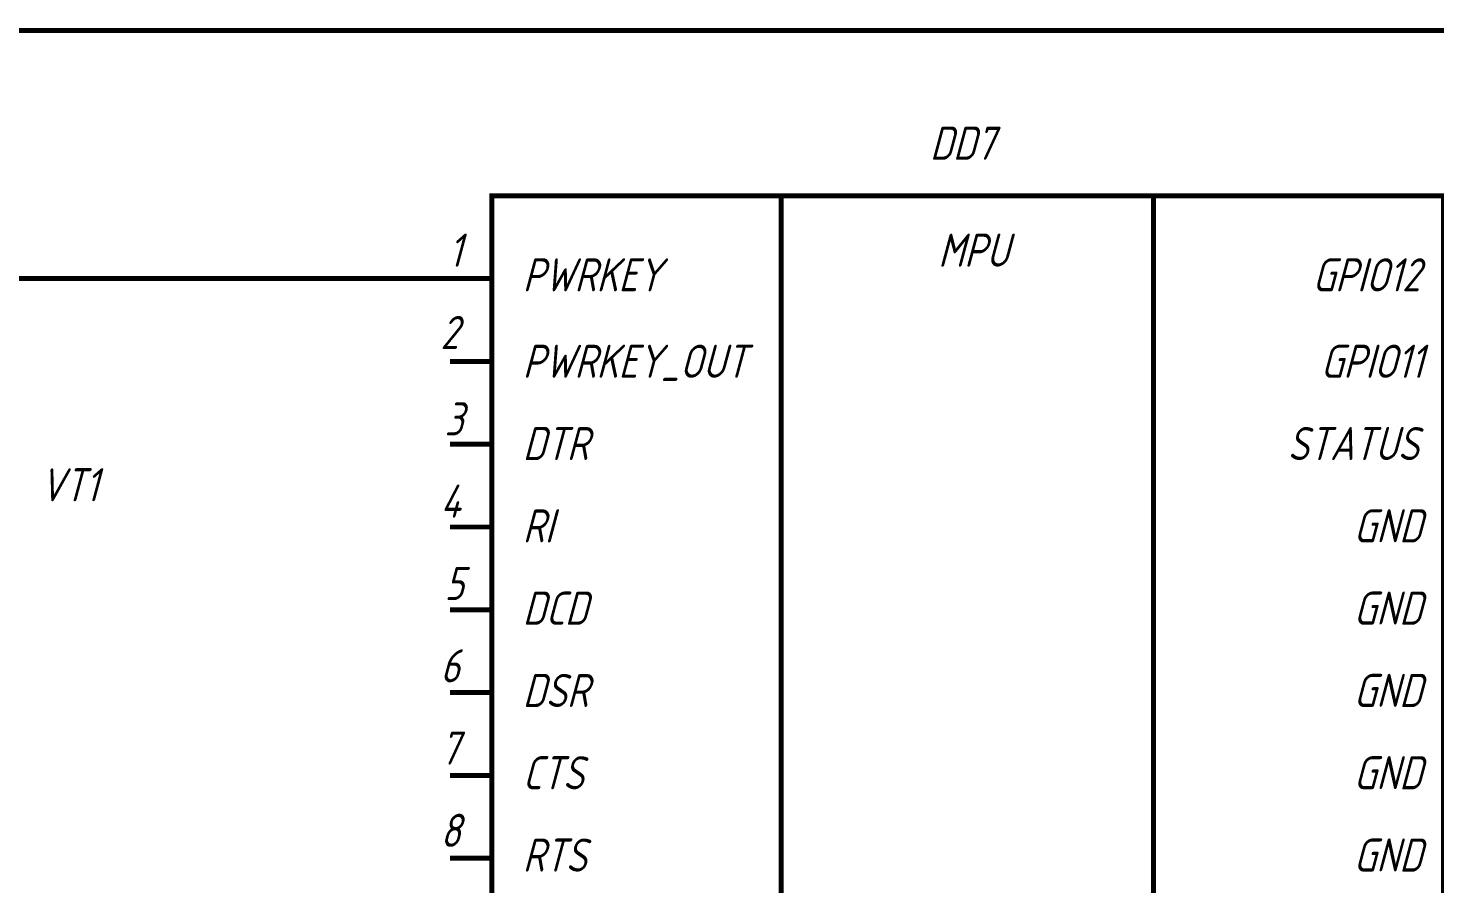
# Paper-space layout 'Layout1' of a CAD drawing. Extents: x -1 to 840, y -1 to 593.
# Drawn here: x 557.7 to 642.7, y 454.4 to 506.1 of the extents above; entities that cross this region are included whole.
import ezdxf

# ---------------------------------------------------------------- set-up
doc = ezdxf.new("R2010")
doc.units = 0
doc.header["$MEASUREMENT"] = 0
doc.layers.add('Sheet', color=255, linetype='CONTINUOUS')
doc.styles.add('GOST type A0', font='', dxfattribs={"oblique": 15, "height": 3.5})
doc.styles.get('GOST type A0').set_extended_font_data('GOST type A')

psp = doc.layouts.get("Layout1")

# ---------------------------------------------------------------- linework, layer by layer
at = {"layer": 'Sheet', "color": 7, "const_width": 0.3}
for points in [[(728.183, 505.975), (475.759, 505.975), (475.759, 310.999), (358.304, 310.999), (358.304, 310.999)], [(603.213, 496.002), (603.213, 321.002)], [(625.698, 496.002), (625.698, 321.002)], [(553.244, 485.999), (553.244, 491.001), (555.728, 491.001), (555.728, 491.001), (583.213, 491.001)], [(585.728, 491.001), (583.213, 491.001)], [(585.728, 485.999), (583.213, 485.999)], [(585.728, 480.997), (583.213, 480.997)], [(585.728, 475.995), (583.213, 475.995)], [(585.728, 470.994), (583.213, 470.994)], [(585.728, 465.992), (583.213, 465.992)], [(585.728, 460.99), (583.213, 460.99)], [(585.728, 455.988), (583.213, 455.988)]]:
    psp.add_lwpolyline(points, dxfattribs=at)
psp.add_lwpolyline([(585.728, 496.002), (643.213, 496.002), (643.213, 321.002), (585.728, 321.002), (585.728, 496.002)], close=True, dxfattribs=at)

# ---------------------------------------------------------------- texts
at = {"layer": 'Sheet', "color": 7, "style": 'GOST type A0', "oblique": 15}
for s, p in [('DD7', (612.188, 498.177)), ('1', (583.12, 491.715)), ('MPU', (612.685, 491.715)), ('PWRKEY', (587.592, 490.224)), ('GPIO12', (635.294, 490.224)), ('2', (582.623, 486.744)), ('PWRKEY_OUT', (587.592, 485.005)), ('GPIO11', (635.791, 485.005)), ('3', (582.871, 481.525)), ('DTR', (587.592, 480.034)), ('STATUS', (633.803, 480.034)), ('VT1', (558.45, 477.546)), ('4', (582.623, 476.555)), ('RI', (587.592, 475.063)), ('GND', (637.778, 475.063)), ('5', (582.871, 471.584)), ('DCD', (587.592, 470.093)), ('GND', (637.778, 470.093)), ('6', (582.623, 466.613)), ('DSR', (587.592, 465.122)), ('GND', (637.778, 465.122)), ('7', (582.623, 461.642)), ('CTS', (587.592, 460.151)), ('GND', (637.778, 460.151)), ('8', (582.623, 456.672)), ('RTS', (587.592, 455.18)), ('GND', (637.778, 455.18))]:
    psp.add_text(s, height=2, dxfattribs=at).set_placement(p)

doc.saveas('drawing.dxf')
